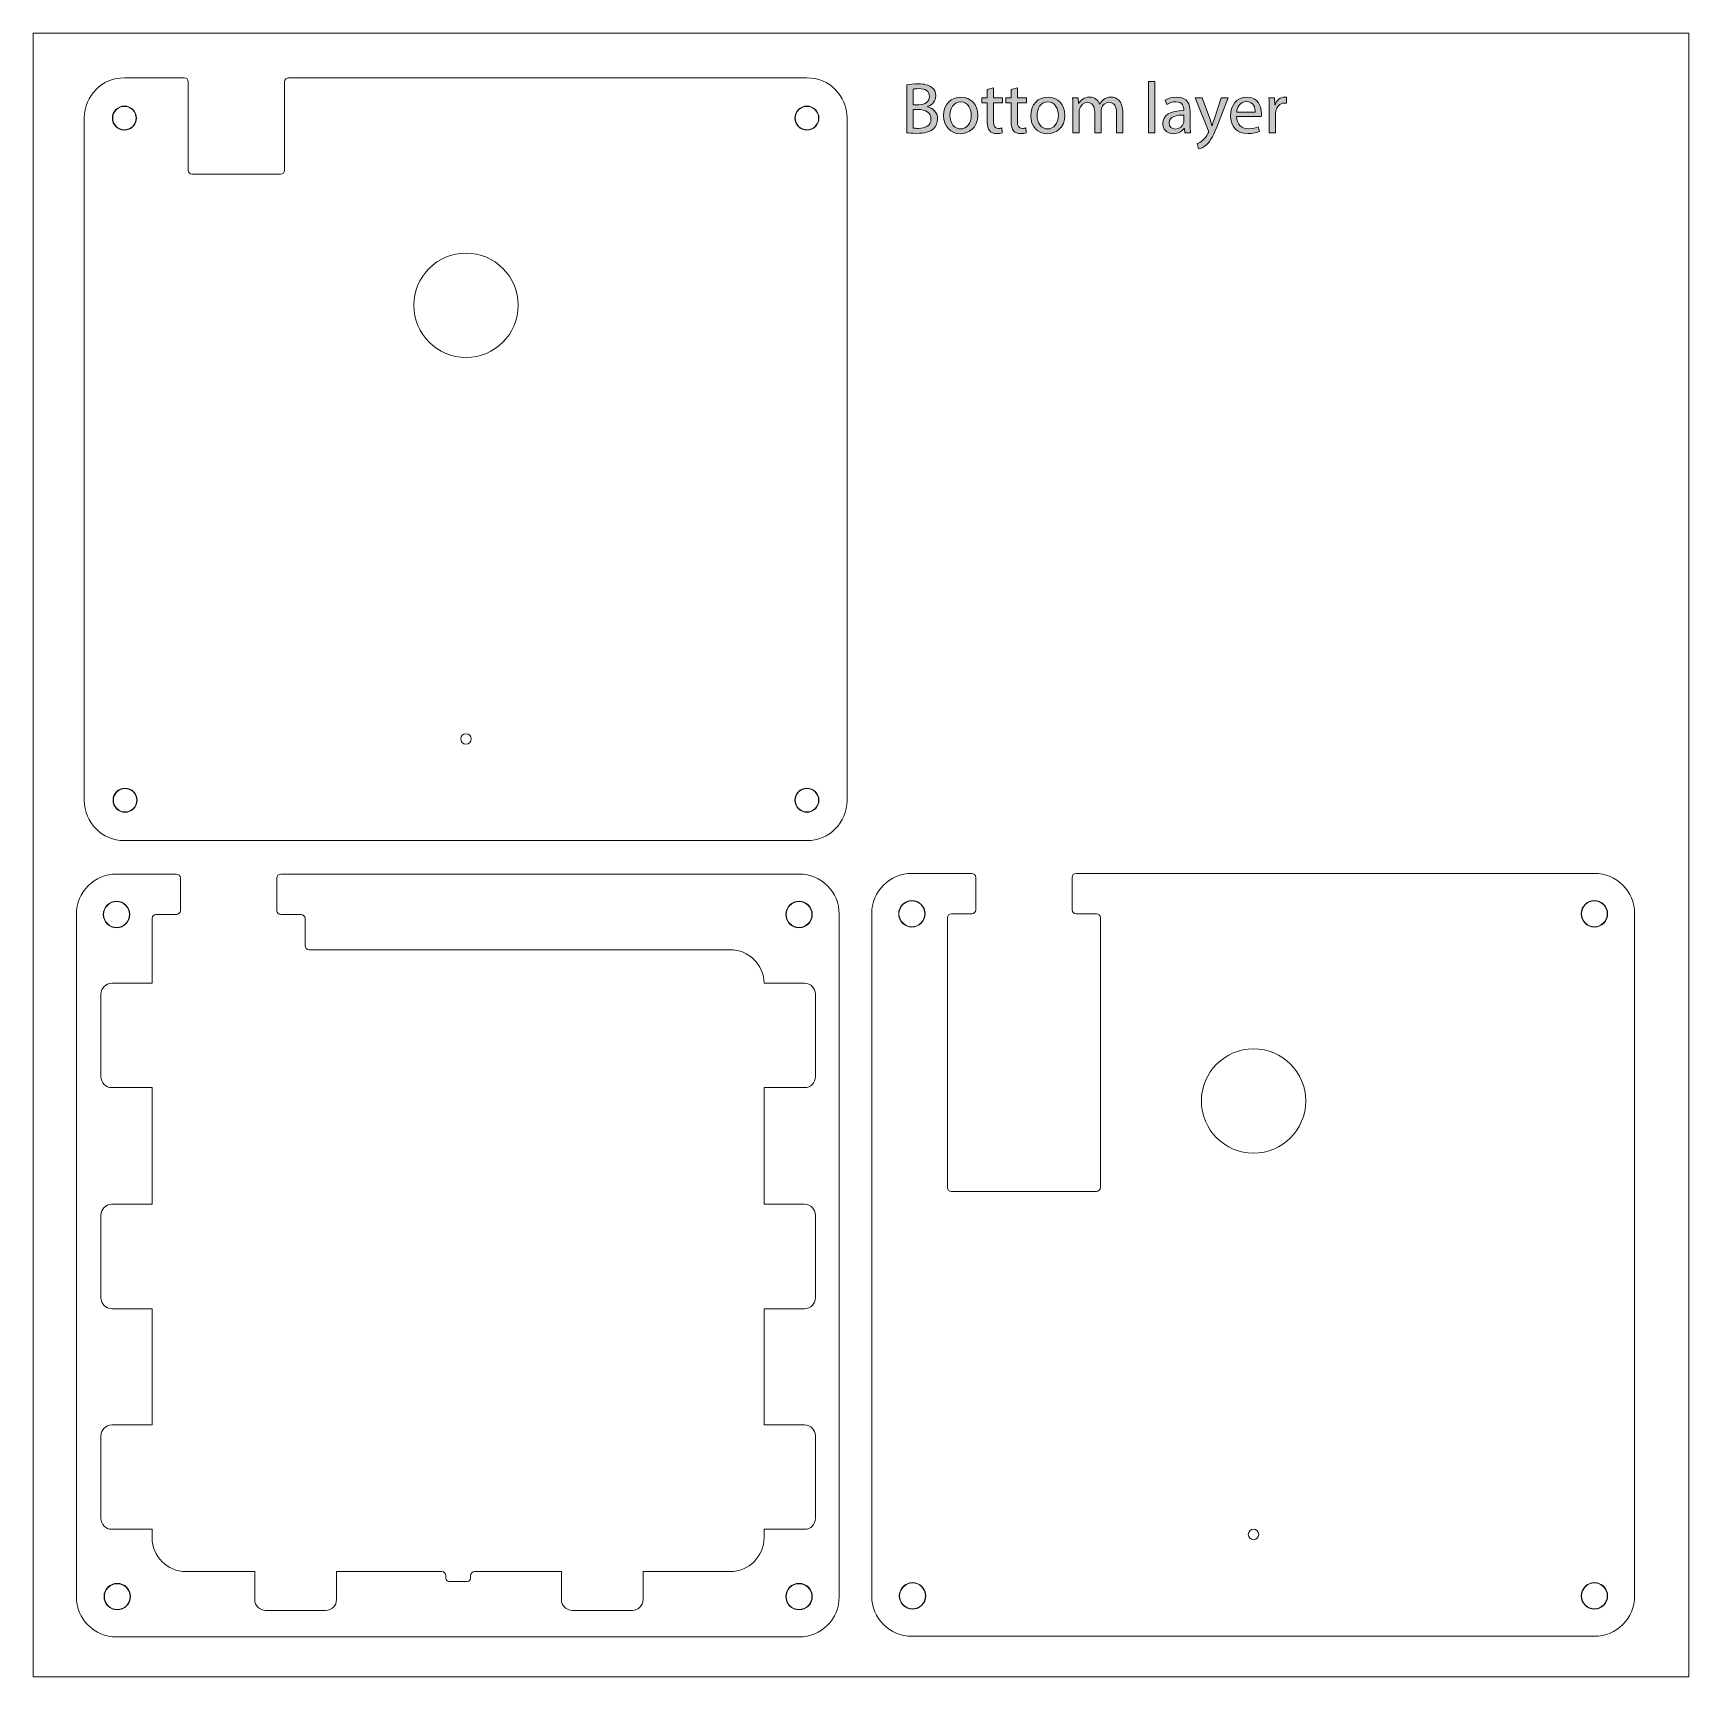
# Model space of a CAD drawing. Header units: millimetres. Extents: x 5 to 670, y 81 to 288.
# Drawn here: x 5.3 to 211.5, y 81.5 to 286.2 of the extents above; entities that cross this region are included whole.
import ezdxf

# ---------------------------------------------------------------- set-up
doc = ezdxf.new("R2010")
doc.units = ezdxf.units.MM
doc.header["$MEASUREMENT"] = 0
doc.layers.add('Hole', color=7, linetype='Continuous', lineweight=0)

# ---------------------------------------------------------------- blocks, each defined once
blk = doc.blocks.new('Block_0')
at = {"layer": 'Hole', "color": 250, "lineweight": 9, "true_color": 0x1d1d1b}
for points in [[(23.65, 181.47)], [(35.65, 181.47)], [(100.7, 181.47)]]:
    blk.add_lwpolyline(points, dxfattribs=at)
blk = doc.blocks.new('Block_1')
at = {"layer": 'Hole', "color": 250, "lineweight": 9, "true_color": 0x1d1d1b}
for points in [[(21.11, 171.54)], [(23.01, 171.54)]]:
    blk.add_lwpolyline(points, dxfattribs=at)
blk = doc.blocks.new('Block_2')
at = {"layer": 'Hole', "color": 250, "lineweight": 9, "true_color": 0x1d1d1b}
for points in [[(21.11, 171.54)], [(23.01, 171.54)]]:
    blk.add_lwpolyline(points, dxfattribs=at)
blk = doc.blocks.new('Block_3')
at = {"layer": 'Hole', "color": 250, "lineweight": 9, "true_color": 0x1d1d1b}
for points in [[(21.16, 171.54)], [(22.96, 171.54)]]:
    blk.add_lwpolyline(points, dxfattribs=at)
blk = doc.blocks.new('Block_4')
at = {"layer": 'Hole', "color": 250, "lineweight": 9, "true_color": 0x1d1d1b}
for points in [[(122.71, 181.56)], [(134.71, 181.56)], [(199.76, 181.56)]]:
    blk.add_lwpolyline(points, dxfattribs=at)
blk = doc.blocks.new('Block_5')
at = {"layer": 'Hole', "color": 250, "lineweight": 9, "true_color": 0x1d1d1b}
for points in [[(24.63, 280.64)], [(36.63, 280.64)], [(101.68, 280.64)]]:
    blk.add_lwpolyline(points, dxfattribs=at)
blk = doc.blocks.new('Block_6')
at = {"layer": 'Hole', "true_color": 0x000000, "transparency": 33554687}
h = blk.add_hatch(color=18, dxfattribs=at)
h.dxf.hatch_style = 2
edge = h.paths.add_edge_path()
edge.add_spline(control_points=[(114.91, 274.37), (115.07, 274.35), (115.29, 274.34), (115.57, 274.34), (116.38, 274.34), (117.13, 274.63), (117.13, 275.52), (117.13, 276.34), (116.42, 276.69), (115.56, 276.69), (115.56, 276.69), (114.91, 276.69), (114.91, 276.69), (114.91, 276.69), (114.91, 274.37), (114.91, 274.37)], knot_values=[0, 0, 0, 0, 1, 1, 1, 2, 2, 2, 3, 3, 3, 4, 4, 4, 5, 5, 5, 5], degree=3, periodic=0)
edge = h.paths.add_edge_path()
edge.add_spline(control_points=[(114.91, 277.28), (114.91, 277.28), (115.63, 277.28), (115.63, 277.28), (116.45, 277.28), (116.94, 277.71), (116.94, 278.3), (116.94, 279.01), (116.4, 279.29), (115.61, 279.29), (115.25, 279.29), (115.04, 279.26), (114.91, 279.23), (114.91, 279.23), (114.91, 277.28), (114.91, 277.28)], knot_values=[0, 0, 0, 0, 1, 1, 1, 2, 2, 2, 3, 3, 3, 4, 4, 4, 5, 5, 5, 5], degree=3, periodic=0)
edge = h.paths.add_edge_path()
edge.add_spline(control_points=[(114.13, 279.76), (114.47, 279.84), (115.01, 279.89), (115.56, 279.89), (116.35, 279.89), (116.85, 279.75), (117.23, 279.45), (117.54, 279.21), (117.73, 278.85), (117.73, 278.38), (117.73, 277.79), (117.34, 277.28), (116.71, 277.05), (116.71, 277.05), (116.71, 277.03), (116.71, 277.03), (117.28, 276.88), (117.96, 276.41), (117.96, 275.51), (117.96, 274.98), (117.75, 274.59), (117.44, 274.29), (117.02, 273.9), (116.34, 273.72), (115.35, 273.72), (114.81, 273.72), (114.39, 273.76), (114.13, 273.8), (114.13, 273.8), (114.13, 279.76), (114.13, 279.76)], knot_values=[0, 0, 0, 0, 1, 1, 1, 2, 2, 2, 3, 3, 3, 4, 4, 4, 5, 5, 5, 6, 6, 6, 7, 7, 7, 8, 8, 8, 9, 9, 9, 10, 10, 10, 10], degree=3, periodic=0)
h = blk.add_hatch(color=18, dxfattribs=at)
h.dxf.hatch_style = 2
edge = h.paths.add_edge_path()
edge.add_spline(control_points=[(124.91, 279.39), (124.91, 279.39), (124.91, 278.13), (124.91, 278.13), (124.91, 278.13), (126.05, 278.13), (126.05, 278.13), (126.05, 278.13), (126.05, 277.53), (126.05, 277.53), (126.05, 277.53), (124.91, 277.53), (124.91, 277.53), (124.91, 277.53), (124.91, 275.18), (124.91, 275.18), (124.91, 274.64), (125.07, 274.34), (125.51, 274.34), (125.71, 274.34), (125.87, 274.36), (125.97, 274.39), (125.97, 274.39), (126, 273.8), (126, 273.8), (125.85, 273.73), (125.61, 273.69), (125.3, 273.69), (124.93, 273.69), (124.63, 273.81), (124.45, 274.02), (124.22, 274.26), (124.14, 274.64), (124.14, 275.16), (124.14, 275.16), (124.14, 277.53), (124.14, 277.53), (124.14, 277.53), (123.46, 277.53), (123.46, 277.53), (123.46, 277.53), (123.46, 278.13), (123.46, 278.13), (123.46, 278.13), (124.14, 278.13), (124.14, 278.13), (124.14, 278.13), (124.14, 279.18), (124.14, 279.18), (124.14, 279.18), (124.91, 279.39), (124.91, 279.39)], knot_values=[0, 0, 0, 0, 1, 1, 1, 2, 2, 2, 3, 3, 3, 4, 4, 4, 5, 5, 5, 6, 6, 6, 7, 7, 7, 8, 8, 8, 9, 9, 9, 10, 10, 10, 11, 11, 11, 12, 12, 12, 13, 13, 13, 14, 14, 14, 15, 15, 15, 16, 16, 16, 17, 17, 17, 17], degree=3, periodic=0)
h = blk.add_hatch(color=18, dxfattribs=at)
h.dxf.hatch_style = 2
edge = h.paths.add_edge_path()
edge.add_spline(control_points=[(127.89, 279.39), (127.89, 279.39), (127.89, 278.13), (127.89, 278.13), (127.89, 278.13), (129.03, 278.13), (129.03, 278.13), (129.03, 278.13), (129.03, 277.53), (129.03, 277.53), (129.03, 277.53), (127.89, 277.53), (127.89, 277.53), (127.89, 277.53), (127.89, 275.18), (127.89, 275.18), (127.89, 274.64), (128.05, 274.34), (128.49, 274.34), (128.69, 274.34), (128.85, 274.36), (128.95, 274.39), (128.95, 274.39), (128.98, 273.8), (128.98, 273.8), (128.83, 273.73), (128.59, 273.69), (128.28, 273.69), (127.91, 273.69), (127.61, 273.81), (127.42, 274.02), (127.2, 274.26), (127.12, 274.64), (127.12, 275.16), (127.12, 275.16), (127.12, 277.53), (127.12, 277.53), (127.12, 277.53), (126.44, 277.53), (126.44, 277.53), (126.44, 277.53), (126.44, 278.13), (126.44, 278.13), (126.44, 278.13), (127.12, 278.13), (127.12, 278.13), (127.12, 278.13), (127.12, 279.18), (127.12, 279.18), (127.12, 279.18), (127.89, 279.39), (127.89, 279.39)], knot_values=[0, 0, 0, 0, 1, 1, 1, 2, 2, 2, 3, 3, 3, 4, 4, 4, 5, 5, 5, 6, 6, 6, 7, 7, 7, 8, 8, 8, 9, 9, 9, 10, 10, 10, 11, 11, 11, 12, 12, 12, 13, 13, 13, 14, 14, 14, 15, 15, 15, 16, 16, 16, 17, 17, 17, 17], degree=3, periodic=0)
h = blk.add_hatch(color=18, dxfattribs=at)
h.dxf.hatch_style = 2
edge = h.paths.add_edge_path()
edge.add_spline(control_points=[(144.22, 280.17), (144.22, 280.17), (145.01, 280.17), (145.01, 280.17), (145.01, 280.17), (145.01, 273.78), (145.01, 273.78), (145.01, 273.78), (144.22, 273.78), (144.22, 273.78), (144.22, 273.78), (144.22, 280.17), (144.22, 280.17)], knot_values=[0, 0, 0, 0, 1, 1, 1, 2, 2, 2, 3, 3, 3, 4, 4, 4, 4], degree=3, periodic=0)
h = blk.add_hatch(color=18, dxfattribs=at)
h.dxf.hatch_style = 2
edge = h.paths.add_edge_path()
edge.add_spline(control_points=[(119.5, 275.95), (119.5, 274.99), (120.05, 274.27), (120.83, 274.27), (121.58, 274.27), (122.15, 274.98), (122.15, 275.97), (122.15, 276.7), (121.78, 277.64), (120.85, 277.64), (119.91, 277.64), (119.5, 276.78), (119.5, 275.95)], knot_values=[0, 0, 0, 0, 1, 1, 1, 2, 2, 2, 3, 3, 3, 4, 4, 4, 4], degree=3, periodic=0)
edge = h.paths.add_edge_path()
edge.add_spline(control_points=[(122.96, 275.99), (122.96, 274.38), (121.84, 273.68), (120.79, 273.68), (119.61, 273.68), (118.7, 274.54), (118.7, 275.92), (118.7, 277.38), (119.66, 278.23), (120.86, 278.23), (122.11, 278.23), (122.96, 277.32), (122.96, 275.99)], knot_values=[0, 0, 0, 0, 1, 1, 1, 2, 2, 2, 3, 3, 3, 4, 4, 4, 4], degree=3, periodic=0)
h = blk.add_hatch(color=18, dxfattribs=at)
h.dxf.hatch_style = 2
edge = h.paths.add_edge_path()
edge.add_spline(control_points=[(130.35, 275.95), (130.35, 274.99), (130.9, 274.27), (131.67, 274.27), (132.43, 274.27), (133, 274.98), (133, 275.97), (133, 276.7), (132.63, 277.64), (131.69, 277.64), (130.75, 277.64), (130.35, 276.78), (130.35, 275.95)], knot_values=[0, 0, 0, 0, 1, 1, 1, 2, 2, 2, 3, 3, 3, 4, 4, 4, 4], degree=3, periodic=0)
edge = h.paths.add_edge_path()
edge.add_spline(control_points=[(133.81, 275.99), (133.81, 274.38), (132.69, 273.68), (131.64, 273.68), (130.46, 273.68), (129.55, 274.54), (129.55, 275.92), (129.55, 277.38), (130.5, 278.23), (131.71, 278.23), (132.96, 278.23), (133.81, 277.32), (133.81, 275.99)], knot_values=[0, 0, 0, 0, 1, 1, 1, 2, 2, 2, 3, 3, 3, 4, 4, 4, 4], degree=3, periodic=0)
h = blk.add_hatch(color=18, dxfattribs=at)
h.dxf.hatch_style = 2
edge = h.paths.add_edge_path()
edge.add_spline(control_points=[(134.8, 276.96), (134.8, 277.41), (134.8, 277.77), (134.77, 278.13), (134.77, 278.13), (135.46, 278.13), (135.46, 278.13), (135.46, 278.13), (135.5, 277.43), (135.5, 277.43), (135.5, 277.43), (135.52, 277.43), (135.52, 277.43), (135.77, 277.85), (136.17, 278.23), (136.89, 278.23), (137.49, 278.23), (137.94, 277.87), (138.13, 277.36), (138.13, 277.36), (138.14, 277.36), (138.14, 277.36), (138.28, 277.6), (138.45, 277.79), (138.63, 277.93), (138.89, 278.13), (139.18, 278.23), (139.59, 278.23), (140.17, 278.23), (141.02, 277.86), (141.02, 276.34), (141.02, 276.34), (141.02, 273.78), (141.02, 273.78), (141.02, 273.78), (140.25, 273.78), (140.25, 273.78), (140.25, 273.78), (140.25, 276.24), (140.25, 276.24), (140.25, 277.08), (139.94, 277.59), (139.3, 277.59), (138.85, 277.59), (138.5, 277.25), (138.37, 276.87), (138.33, 276.76), (138.31, 276.61), (138.31, 276.47), (138.31, 276.47), (138.31, 273.78), (138.31, 273.78), (138.31, 273.78), (137.53, 273.78), (137.53, 273.78), (137.53, 273.78), (137.53, 276.39), (137.53, 276.39), (137.53, 277.08), (137.23, 277.59), (136.62, 277.59), (136.13, 277.59), (135.77, 277.19), (135.64, 276.79), (135.6, 276.68), (135.58, 276.54), (135.58, 276.41), (135.58, 276.41), (135.58, 273.78), (135.58, 273.78), (135.58, 273.78), (134.8, 273.78), (134.8, 273.78), (134.8, 273.78), (134.8, 276.96), (134.8, 276.96)], knot_values=[0, 0, 0, 0, 1, 1, 1, 2, 2, 2, 3, 3, 3, 4, 4, 4, 5, 5, 5, 6, 6, 6, 7, 7, 7, 8, 8, 8, 9, 9, 9, 10, 10, 10, 11, 11, 11, 12, 12, 12, 13, 13, 13, 14, 14, 14, 15, 15, 15, 16, 16, 16, 17, 17, 17, 18, 18, 18, 19, 19, 19, 20, 20, 20, 21, 21, 21, 22, 22, 22, 23, 23, 23, 24, 24, 24, 25, 25, 25, 25], degree=3, periodic=0)
h = blk.add_hatch(color=18, dxfattribs=at)
h.dxf.hatch_style = 2
edge = h.paths.add_edge_path()
edge.add_spline(control_points=[(148.64, 276), (147.77, 276.02), (146.79, 275.87), (146.79, 275.02), (146.79, 274.51), (147.13, 274.26), (147.54, 274.26), (148.11, 274.26), (148.47, 274.62), (148.59, 274.99), (148.62, 275.07), (148.64, 275.16), (148.64, 275.25), (148.64, 275.25), (148.64, 276), (148.64, 276)], knot_values=[0, 0, 0, 0, 1, 1, 1, 2, 2, 2, 3, 3, 3, 4, 4, 4, 5, 5, 5, 5], degree=3, periodic=0)
edge = h.paths.add_edge_path()
edge.add_spline(control_points=[(148.75, 273.78), (148.75, 273.78), (148.69, 274.33), (148.69, 274.33), (148.69, 274.33), (148.66, 274.33), (148.66, 274.33), (148.42, 273.99), (147.95, 273.68), (147.33, 273.68), (146.45, 273.68), (146, 274.3), (146, 274.93), (146, 275.98), (146.94, 276.56), (148.62, 276.55), (148.62, 276.55), (148.62, 276.64), (148.62, 276.64), (148.62, 277), (148.52, 277.65), (147.63, 277.65), (147.22, 277.65), (146.8, 277.52), (146.5, 277.32), (146.5, 277.32), (146.32, 277.85), (146.32, 277.85), (146.68, 278.08), (147.2, 278.23), (147.75, 278.23), (149.08, 278.23), (149.4, 277.32), (149.4, 276.45), (149.4, 276.45), (149.4, 274.82), (149.4, 274.82), (149.4, 274.44), (149.42, 274.08), (149.47, 273.78), (149.47, 273.78), (148.75, 273.78), (148.75, 273.78)], knot_values=[0, 0, 0, 0, 1, 1, 1, 2, 2, 2, 3, 3, 3, 4, 4, 4, 5, 5, 5, 6, 6, 6, 7, 7, 7, 8, 8, 8, 9, 9, 9, 10, 10, 10, 11, 11, 11, 12, 12, 12, 13, 13, 13, 14, 14, 14, 14], degree=3, periodic=0)
h = blk.add_hatch(color=18, dxfattribs=at)
h.dxf.hatch_style = 2
edge = h.paths.add_edge_path()
edge.add_spline(control_points=[(150.9, 278.13), (150.9, 278.13), (151.85, 275.56), (151.85, 275.56), (151.95, 275.27), (152.06, 274.93), (152.13, 274.67), (152.13, 274.67), (152.15, 274.67), (152.15, 274.67), (152.23, 274.93), (152.32, 275.26), (152.43, 275.58), (152.43, 275.58), (153.29, 278.13), (153.29, 278.13), (153.29, 278.13), (154.13, 278.13), (154.13, 278.13), (154.13, 278.13), (152.94, 275.03), (152.94, 275.03), (152.37, 273.54), (151.99, 272.77), (151.45, 272.3), (151.06, 271.96), (150.67, 271.83), (150.47, 271.79), (150.47, 271.79), (150.28, 272.46), (150.28, 272.46), (150.47, 272.52), (150.73, 272.64), (150.97, 272.84), (151.18, 273.01), (151.45, 273.32), (151.63, 273.72), (151.67, 273.81), (151.7, 273.87), (151.7, 273.91), (151.7, 273.96), (151.68, 274.02), (151.64, 274.12), (151.64, 274.12), (150.03, 278.13), (150.03, 278.13), (150.03, 278.13), (150.9, 278.13), (150.9, 278.13)], knot_values=[0, 0, 0, 0, 1, 1, 1, 2, 2, 2, 3, 3, 3, 4, 4, 4, 5, 5, 5, 6, 6, 6, 7, 7, 7, 8, 8, 8, 9, 9, 9, 10, 10, 10, 11, 11, 11, 12, 12, 12, 13, 13, 13, 14, 14, 14, 15, 15, 15, 16, 16, 16, 16], degree=3, periodic=0)
h = blk.add_hatch(color=18, dxfattribs=at)
h.dxf.hatch_style = 2
edge = h.paths.add_edge_path()
edge.add_spline(control_points=[(157.52, 276.38), (157.53, 276.88), (157.31, 277.67), (156.42, 277.67), (155.62, 277.67), (155.27, 276.93), (155.21, 276.38), (155.21, 276.38), (157.52, 276.38), (157.52, 276.38)], knot_values=[0, 0, 0, 0, 1, 1, 1, 2, 2, 2, 3, 3, 3, 3], degree=3, periodic=0)
edge = h.paths.add_edge_path()
edge.add_spline(control_points=[(155.2, 275.81), (155.22, 274.74), (155.9, 274.3), (156.69, 274.3), (157.26, 274.3), (157.6, 274.4), (157.9, 274.53), (157.9, 274.53), (158.03, 273.96), (158.03, 273.96), (157.75, 273.83), (157.28, 273.69), (156.58, 273.69), (155.24, 273.69), (154.44, 274.57), (154.44, 275.88), (154.44, 277.2), (155.22, 278.23), (156.49, 278.23), (157.91, 278.23), (158.29, 276.98), (158.29, 276.18), (158.29, 276.02), (158.27, 275.89), (158.26, 275.81), (158.26, 275.81), (155.2, 275.81), (155.2, 275.81)], knot_values=[0, 0, 0, 0, 1, 1, 1, 2, 2, 2, 3, 3, 3, 4, 4, 4, 5, 5, 5, 6, 6, 6, 7, 7, 7, 8, 8, 8, 9, 9, 9, 9], degree=3, periodic=0)
h = blk.add_hatch(color=18, dxfattribs=at)
h.dxf.hatch_style = 2
edge = h.paths.add_edge_path()
edge.add_spline(control_points=[(159.27, 276.78), (159.27, 277.29), (159.26, 277.73), (159.23, 278.13), (159.23, 278.13), (159.92, 278.13), (159.92, 278.13), (159.92, 278.13), (159.95, 277.28), (159.95, 277.28), (159.95, 277.28), (159.99, 277.28), (159.99, 277.28), (160.18, 277.86), (160.66, 278.23), (161.19, 278.23), (161.28, 278.23), (161.35, 278.22), (161.42, 278.21), (161.42, 278.21), (161.42, 277.46), (161.42, 277.46), (161.34, 277.48), (161.26, 277.49), (161.15, 277.49), (160.59, 277.49), (160.19, 277.06), (160.09, 276.47), (160.07, 276.36), (160.05, 276.24), (160.05, 276.1), (160.05, 276.1), (160.05, 273.78), (160.05, 273.78), (160.05, 273.78), (159.27, 273.78), (159.27, 273.78), (159.27, 273.78), (159.27, 276.78), (159.27, 276.78)], knot_values=[0, 0, 0, 0, 1, 1, 1, 2, 2, 2, 3, 3, 3, 4, 4, 4, 5, 5, 5, 6, 6, 6, 7, 7, 7, 8, 8, 8, 9, 9, 9, 10, 10, 10, 11, 11, 11, 12, 12, 12, 13, 13, 13, 13], degree=3, periodic=0)
at = {"layer": 'Hole'}
for points, knots in [([(114.13, 279.76), (114.47, 279.84), (115.01, 279.89), (115.56, 279.89), (116.35, 279.89), (116.85, 279.75), (117.23, 279.45), (117.54, 279.21), (117.73, 278.85), (117.73, 278.38), (117.73, 277.79), (117.34, 277.28), (116.71, 277.05), (116.71, 277.05), (116.71, 277.03), (116.71, 277.03), (117.28, 276.88), (117.96, 276.41), (117.96, 275.51), (117.96, 274.98), (117.75, 274.59), (117.44, 274.29), (117.02, 273.9), (116.34, 273.72), (115.35, 273.72), (114.81, 273.72), (114.39, 273.76), (114.13, 273.8), (114.13, 273.8), (114.13, 279.76), (114.13, 279.76)], [0, 0, 0, 0, 1, 1, 1, 2, 2, 2, 3, 3, 3, 4, 4, 4, 5, 5, 5, 6, 6, 6, 7, 7, 7, 8, 8, 8, 9, 9, 9, 10, 10, 10, 10]), ([(114.91, 277.28), (114.91, 277.28), (115.63, 277.28), (115.63, 277.28), (116.45, 277.28), (116.94, 277.71), (116.94, 278.3), (116.94, 279.01), (116.4, 279.29), (115.61, 279.29), (115.25, 279.29), (115.04, 279.26), (114.91, 279.23), (114.91, 279.23), (114.91, 277.28), (114.91, 277.28)], [0, 0, 0, 0, 1, 1, 1, 2, 2, 2, 3, 3, 3, 4, 4, 4, 5, 5, 5, 5]), ([(124.91, 279.39), (124.91, 279.39), (124.91, 278.13), (124.91, 278.13), (124.91, 278.13), (126.05, 278.13), (126.05, 278.13), (126.05, 278.13), (126.05, 277.53), (126.05, 277.53), (126.05, 277.53), (124.91, 277.53), (124.91, 277.53), (124.91, 277.53), (124.91, 275.18), (124.91, 275.18), (124.91, 274.64), (125.07, 274.34), (125.51, 274.34), (125.71, 274.34), (125.87, 274.36), (125.97, 274.39), (125.97, 274.39), (126, 273.8), (126, 273.8), (125.85, 273.73), (125.61, 273.69), (125.3, 273.69), (124.93, 273.69), (124.63, 273.81), (124.45, 274.02), (124.22, 274.26), (124.14, 274.64), (124.14, 275.16), (124.14, 275.16), (124.14, 277.53), (124.14, 277.53), (124.14, 277.53), (123.46, 277.53), (123.46, 277.53), (123.46, 277.53), (123.46, 278.13), (123.46, 278.13), (123.46, 278.13), (124.14, 278.13), (124.14, 278.13), (124.14, 278.13), (124.14, 279.18), (124.14, 279.18), (124.14, 279.18), (124.91, 279.39), (124.91, 279.39)], [0, 0, 0, 0, 1, 1, 1, 2, 2, 2, 3, 3, 3, 4, 4, 4, 5, 5, 5, 6, 6, 6, 7, 7, 7, 8, 8, 8, 9, 9, 9, 10, 10, 10, 11, 11, 11, 12, 12, 12, 13, 13, 13, 14, 14, 14, 15, 15, 15, 16, 16, 16, 17, 17, 17, 17]), ([(127.89, 279.39), (127.89, 279.39), (127.89, 278.13), (127.89, 278.13), (127.89, 278.13), (129.03, 278.13), (129.03, 278.13), (129.03, 278.13), (129.03, 277.53), (129.03, 277.53), (129.03, 277.53), (127.89, 277.53), (127.89, 277.53), (127.89, 277.53), (127.89, 275.18), (127.89, 275.18), (127.89, 274.64), (128.05, 274.34), (128.49, 274.34), (128.69, 274.34), (128.85, 274.36), (128.95, 274.39), (128.95, 274.39), (128.98, 273.8), (128.98, 273.8), (128.83, 273.73), (128.59, 273.69), (128.28, 273.69), (127.91, 273.69), (127.61, 273.81), (127.42, 274.02), (127.2, 274.26), (127.12, 274.64), (127.12, 275.16), (127.12, 275.16), (127.12, 277.53), (127.12, 277.53), (127.12, 277.53), (126.44, 277.53), (126.44, 277.53), (126.44, 277.53), (126.44, 278.13), (126.44, 278.13), (126.44, 278.13), (127.12, 278.13), (127.12, 278.13), (127.12, 278.13), (127.12, 279.18), (127.12, 279.18), (127.12, 279.18), (127.89, 279.39), (127.89, 279.39)], [0, 0, 0, 0, 1, 1, 1, 2, 2, 2, 3, 3, 3, 4, 4, 4, 5, 5, 5, 6, 6, 6, 7, 7, 7, 8, 8, 8, 9, 9, 9, 10, 10, 10, 11, 11, 11, 12, 12, 12, 13, 13, 13, 14, 14, 14, 15, 15, 15, 16, 16, 16, 17, 17, 17, 17]), ([(144.22, 280.17), (144.22, 280.17), (145.01, 280.17), (145.01, 280.17), (145.01, 280.17), (145.01, 273.78), (145.01, 273.78), (145.01, 273.78), (144.22, 273.78), (144.22, 273.78), (144.22, 273.78), (144.22, 280.17), (144.22, 280.17)], [0, 0, 0, 0, 1, 1, 1, 2, 2, 2, 3, 3, 3, 4, 4, 4, 4]), ([(114.91, 274.37), (115.07, 274.35), (115.29, 274.34), (115.57, 274.34), (116.38, 274.34), (117.13, 274.63), (117.13, 275.52), (117.13, 276.34), (116.42, 276.69), (115.56, 276.69), (115.56, 276.69), (114.91, 276.69), (114.91, 276.69), (114.91, 276.69), (114.91, 274.37), (114.91, 274.37)], [0, 0, 0, 0, 1, 1, 1, 2, 2, 2, 3, 3, 3, 4, 4, 4, 5, 5, 5, 5]), ([(122.96, 275.99), (122.96, 274.38), (121.84, 273.68), (120.79, 273.68), (119.61, 273.68), (118.7, 274.54), (118.7, 275.92), (118.7, 277.38), (119.66, 278.23), (120.86, 278.23), (122.11, 278.23), (122.96, 277.32), (122.96, 275.99)], [0, 0, 0, 0, 1, 1, 1, 2, 2, 2, 3, 3, 3, 4, 4, 4, 4]), ([(119.5, 275.95), (119.5, 274.99), (120.05, 274.27), (120.83, 274.27), (121.58, 274.27), (122.15, 274.98), (122.15, 275.97), (122.15, 276.7), (121.78, 277.64), (120.85, 277.64), (119.91, 277.64), (119.5, 276.78), (119.5, 275.95)], [0, 0, 0, 0, 1, 1, 1, 2, 2, 2, 3, 3, 3, 4, 4, 4, 4]), ([(133.81, 275.99), (133.81, 274.38), (132.69, 273.68), (131.64, 273.68), (130.46, 273.68), (129.55, 274.54), (129.55, 275.92), (129.55, 277.38), (130.5, 278.23), (131.71, 278.23), (132.96, 278.23), (133.81, 277.32), (133.81, 275.99)], [0, 0, 0, 0, 1, 1, 1, 2, 2, 2, 3, 3, 3, 4, 4, 4, 4]), ([(130.35, 275.95), (130.35, 274.99), (130.9, 274.27), (131.67, 274.27), (132.43, 274.27), (133, 274.98), (133, 275.97), (133, 276.7), (132.63, 277.64), (131.69, 277.64), (130.75, 277.64), (130.35, 276.78), (130.35, 275.95)], [0, 0, 0, 0, 1, 1, 1, 2, 2, 2, 3, 3, 3, 4, 4, 4, 4]), ([(134.8, 276.96), (134.8, 277.41), (134.8, 277.77), (134.77, 278.13), (134.77, 278.13), (135.46, 278.13), (135.46, 278.13), (135.46, 278.13), (135.5, 277.43), (135.5, 277.43), (135.5, 277.43), (135.52, 277.43), (135.52, 277.43), (135.77, 277.85), (136.17, 278.23), (136.89, 278.23), (137.49, 278.23), (137.94, 277.87), (138.13, 277.36), (138.13, 277.36), (138.14, 277.36), (138.14, 277.36), (138.28, 277.6), (138.45, 277.79), (138.63, 277.93), (138.89, 278.13), (139.18, 278.23), (139.59, 278.23), (140.17, 278.23), (141.02, 277.86), (141.02, 276.34), (141.02, 276.34), (141.02, 273.78), (141.02, 273.78), (141.02, 273.78), (140.25, 273.78), (140.25, 273.78), (140.25, 273.78), (140.25, 276.24), (140.25, 276.24), (140.25, 277.08), (139.94, 277.59), (139.3, 277.59), (138.85, 277.59), (138.5, 277.25), (138.37, 276.87), (138.33, 276.76), (138.31, 276.61), (138.31, 276.47), (138.31, 276.47), (138.31, 273.78), (138.31, 273.78), (138.31, 273.78), (137.53, 273.78), (137.53, 273.78), (137.53, 273.78), (137.53, 276.39), (137.53, 276.39), (137.53, 277.08), (137.23, 277.59), (136.62, 277.59), (136.13, 277.59), (135.77, 277.19), (135.64, 276.79), (135.6, 276.68), (135.58, 276.54), (135.58, 276.41), (135.58, 276.41), (135.58, 273.78), (135.58, 273.78), (135.58, 273.78), (134.8, 273.78), (134.8, 273.78), (134.8, 273.78), (134.8, 276.96), (134.8, 276.96)], [0, 0, 0, 0, 1, 1, 1, 2, 2, 2, 3, 3, 3, 4, 4, 4, 5, 5, 5, 6, 6, 6, 7, 7, 7, 8, 8, 8, 9, 9, 9, 10, 10, 10, 11, 11, 11, 12, 12, 12, 13, 13, 13, 14, 14, 14, 15, 15, 15, 16, 16, 16, 17, 17, 17, 18, 18, 18, 19, 19, 19, 20, 20, 20, 21, 21, 21, 22, 22, 22, 23, 23, 23, 24, 24, 24, 25, 25, 25, 25]), ([(148.75, 273.78), (148.75, 273.78), (148.69, 274.33), (148.69, 274.33), (148.69, 274.33), (148.66, 274.33), (148.66, 274.33), (148.42, 273.99), (147.95, 273.68), (147.33, 273.68), (146.45, 273.68), (146, 274.3), (146, 274.93), (146, 275.98), (146.94, 276.56), (148.62, 276.55), (148.62, 276.55), (148.62, 276.64), (148.62, 276.64), (148.62, 277), (148.52, 277.65), (147.63, 277.65), (147.22, 277.65), (146.8, 277.52), (146.5, 277.32), (146.5, 277.32), (146.32, 277.85), (146.32, 277.85), (146.68, 278.08), (147.2, 278.23), (147.75, 278.23), (149.08, 278.23), (149.4, 277.32), (149.4, 276.45), (149.4, 276.45), (149.4, 274.82), (149.4, 274.82), (149.4, 274.44), (149.42, 274.08), (149.47, 273.78), (149.47, 273.78), (148.75, 273.78), (148.75, 273.78)], [0, 0, 0, 0, 1, 1, 1, 2, 2, 2, 3, 3, 3, 4, 4, 4, 5, 5, 5, 6, 6, 6, 7, 7, 7, 8, 8, 8, 9, 9, 9, 10, 10, 10, 11, 11, 11, 12, 12, 12, 13, 13, 13, 14, 14, 14, 14]), ([(150.9, 278.13), (150.9, 278.13), (151.85, 275.56), (151.85, 275.56), (151.95, 275.27), (152.06, 274.93), (152.13, 274.67), (152.13, 274.67), (152.15, 274.67), (152.15, 274.67), (152.23, 274.93), (152.32, 275.26), (152.43, 275.58), (152.43, 275.58), (153.29, 278.13), (153.29, 278.13), (153.29, 278.13), (154.13, 278.13), (154.13, 278.13), (154.13, 278.13), (152.94, 275.03), (152.94, 275.03), (152.37, 273.54), (151.99, 272.77), (151.45, 272.3), (151.06, 271.96), (150.67, 271.83), (150.47, 271.79), (150.47, 271.79), (150.28, 272.46), (150.28, 272.46), (150.47, 272.52), (150.73, 272.64), (150.97, 272.84), (151.18, 273.01), (151.45, 273.32), (151.63, 273.72), (151.67, 273.81), (151.7, 273.87), (151.7, 273.91), (151.7, 273.96), (151.68, 274.02), (151.64, 274.12), (151.64, 274.12), (150.03, 278.13), (150.03, 278.13), (150.03, 278.13), (150.9, 278.13), (150.9, 278.13)], [0, 0, 0, 0, 1, 1, 1, 2, 2, 2, 3, 3, 3, 4, 4, 4, 5, 5, 5, 6, 6, 6, 7, 7, 7, 8, 8, 8, 9, 9, 9, 10, 10, 10, 11, 11, 11, 12, 12, 12, 13, 13, 13, 14, 14, 14, 15, 15, 15, 16, 16, 16, 16]), ([(155.2, 275.81), (155.22, 274.74), (155.9, 274.3), (156.69, 274.3), (157.26, 274.3), (157.6, 274.4), (157.9, 274.53), (157.9, 274.53), (158.03, 273.96), (158.03, 273.96), (157.75, 273.83), (157.28, 273.69), (156.58, 273.69), (155.24, 273.69), (154.44, 274.57), (154.44, 275.88), (154.44, 277.2), (155.22, 278.23), (156.49, 278.23), (157.91, 278.23), (158.29, 276.98), (158.29, 276.18), (158.29, 276.02), (158.27, 275.89), (158.26, 275.81), (158.26, 275.81), (155.2, 275.81), (155.2, 275.81)], [0, 0, 0, 0, 1, 1, 1, 2, 2, 2, 3, 3, 3, 4, 4, 4, 5, 5, 5, 6, 6, 6, 7, 7, 7, 8, 8, 8, 9, 9, 9, 9]), ([(157.52, 276.38), (157.53, 276.88), (157.31, 277.67), (156.42, 277.67), (155.62, 277.67), (155.27, 276.93), (155.21, 276.38), (155.21, 276.38), (157.52, 276.38), (157.52, 276.38)], [0, 0, 0, 0, 1, 1, 1, 2, 2, 2, 3, 3, 3, 3]), ([(159.27, 276.78), (159.27, 277.29), (159.26, 277.73), (159.23, 278.13), (159.23, 278.13), (159.92, 278.13), (159.92, 278.13), (159.92, 278.13), (159.95, 277.28), (159.95, 277.28), (159.95, 277.28), (159.99, 277.28), (159.99, 277.28), (160.18, 277.86), (160.66, 278.23), (161.19, 278.23), (161.28, 278.23), (161.35, 278.22), (161.42, 278.21), (161.42, 278.21), (161.42, 277.46), (161.42, 277.46), (161.34, 277.48), (161.26, 277.49), (161.15, 277.49), (160.59, 277.49), (160.19, 277.06), (160.09, 276.47), (160.07, 276.36), (160.05, 276.24), (160.05, 276.1), (160.05, 276.1), (160.05, 273.78), (160.05, 273.78), (160.05, 273.78), (159.27, 273.78), (159.27, 273.78), (159.27, 273.78), (159.27, 276.78), (159.27, 276.78)], [0, 0, 0, 0, 1, 1, 1, 2, 2, 2, 3, 3, 3, 4, 4, 4, 5, 5, 5, 6, 6, 6, 7, 7, 7, 8, 8, 8, 9, 9, 9, 10, 10, 10, 11, 11, 11, 12, 12, 12, 13, 13, 13, 13]), ([(148.64, 276), (147.77, 276.02), (146.79, 275.87), (146.79, 275.02), (146.79, 274.51), (147.13, 274.26), (147.54, 274.26), (148.11, 274.26), (148.47, 274.62), (148.59, 274.99), (148.62, 275.07), (148.64, 275.16), (148.64, 275.25), (148.64, 275.25), (148.64, 276), (148.64, 276)], [0, 0, 0, 0, 1, 1, 1, 2, 2, 2, 3, 3, 3, 4, 4, 4, 5, 5, 5, 5])]:
    blk.add_open_spline(points, degree=3, knots=knots, dxfattribs=at)

msp = doc.modelspace()

# ---------------------------------------------------------------- linework, layer by layer
at = {"layer": 'Hole', "color": 250, "lineweight": 9, "true_color": 0x1d1d1b}
for p, q in [((10.7, 91.47), (10.7, 176.47)), ((105.7, 176.47), (105.7, 91.47)), ((100.7, 86.47), (15.7, 86.47))]:
    msp.add_line(p, q, dxfattribs=at)
msp.add_lwpolyline([(211.53, 81.5), (5.31, 81.5), (5.31, 286.2), (211.53, 286.2)], close=True, dxfattribs=at)
at = {"layer": 'Hole', "color": 18, "lineweight": 9, "true_color": 0x000000}
for points in [[(24.63, 280.62)], [(122.71, 181.53)], [(23.65, 181.44)], [(20.13, 140.35)]]:
    msp.add_lwpolyline(points, dxfattribs=at)
at = {"layer": 'Hole', "color": 250, "lineweight": 9, "true_color": 0x1d1d1b}
for centre, radius in [((16.68, 275.62), 1.5), ((16.68, 275.62), 1.5), ((16.68, 275.62), 1.46), ((101.68, 275.62), 1.5), ((101.68, 275.62), 1.5), ((101.68, 275.62), 1.46), ((59.22, 198.3), 0.65), ((16.76, 190.67), 1.5), ((16.76, 190.67), 1.5), ((16.76, 190.67), 1.46), ((101.68, 190.67), 1.5), ((101.68, 190.67), 1.5), ((101.68, 190.67), 1.46), ((15.7, 176.44), 1.65), ((15.7, 176.44), 1.65), ((15.7, 176.44), 1.61), ((100.7, 176.44), 1.65), ((100.7, 176.44), 1.65), ((100.7, 176.44), 1.61), ((114.76, 176.53), 1.65), ((114.76, 176.53), 1.65), ((114.76, 176.53), 1.61), ((199.76, 176.53), 1.65), ((199.76, 176.53), 1.65), ((199.76, 176.53), 1.61), ((157.3, 99.23), 0.65), ((15.79, 91.49), 1.65), ((15.79, 91.49), 1.65), ((15.79, 91.49), 1.61), ((100.7, 91.49), 1.65), ((100.7, 91.49), 1.65), ((100.7, 91.49), 1.61), ((114.84, 91.58), 1.65), ((114.84, 91.58), 1.65), ((114.84, 91.58), 1.61), ((199.76, 91.58), 1.65), ((199.76, 91.58), 1.65), ((199.76, 91.58), 1.61)]:
    msp.add_circle(centre, radius, dxfattribs=at)
at = {"layer": 'Hole', "color": 18, "lineweight": 9, "true_color": 0x000000}
for centre in [(59.23, 252.31), (157.31, 153.22)]:
    msp.add_circle(centre, 6.5, dxfattribs=at)
for points, knots in [([(106.68, 190.64), (106.68, 190.64), (106.68, 275.64), (106.68, 275.64), (106.68, 275.64), (106.68, 275.64), (106.68, 275.64), (106.68, 278.41), (104.44, 280.64), (101.68, 280.64), (101.68, 280.64), (101.68, 280.64), (101.68, 280.64), (101.68, 280.64), (37.13, 280.64), (37.13, 280.64), (36.85, 280.64), (36.63, 280.42), (36.63, 280.14), (36.63, 280.14), (36.63, 275.62), (36.63, 275.62), (36.63, 275.62), (36.62, 275.56), (36.62, 275.56), (36.62, 275.56), (36.62, 269.12), (36.62, 269.12), (36.62, 268.85), (36.4, 268.62), (36.12, 268.62), (36.12, 268.62), (25.12, 268.62), (25.12, 268.62), (24.85, 268.62), (24.62, 268.85), (24.62, 269.12), (24.62, 269.12), (24.62, 275.59), (24.62, 275.59), (24.62, 275.59), (24.63, 275.62), (24.63, 275.62), (24.63, 275.62), (24.63, 280.14), (24.63, 280.14), (24.63, 280.42), (24.4, 280.64), (24.13, 280.64), (24.13, 280.64), (16.68, 280.64), (16.68, 280.64), (16.68, 280.64), (16.68, 280.64), (16.68, 280.64), (13.91, 280.64), (11.68, 278.41), (11.68, 275.64), (11.68, 275.64), (11.68, 275.64), (11.68, 275.64), (11.68, 275.64), (11.68, 190.64), (11.68, 190.64), (11.68, 190.64), (11.68, 190.64), (11.68, 190.64), (11.68, 187.88), (13.91, 185.64), (16.68, 185.64), (16.68, 185.64), (16.68, 185.64), (16.68, 185.64), (16.68, 185.64), (101.68, 185.64), (101.68, 185.64), (101.68, 185.64), (101.68, 185.64), (101.68, 185.64), (104.44, 185.64), (106.68, 187.88), (106.68, 190.64), (106.68, 190.64), (106.68, 190.64), (106.68, 190.64)], [0, 0, 0, 0, 1, 1, 1, 2, 2, 2, 3, 3, 3, 4, 4, 4, 5, 5, 5, 6, 6, 6, 7, 7, 7, 8, 8, 8, 9, 9, 9, 10, 10, 10, 11, 11, 11, 12, 12, 12, 13, 13, 13, 14, 14, 14, 15, 15, 15, 16, 16, 16, 17, 17, 17, 18, 18, 18, 19, 19, 19, 20, 20, 20, 21, 21, 21, 22, 22, 22, 23, 23, 23, 24, 24, 24, 25, 25, 25, 26, 26, 26, 27, 27, 27, 28, 28, 28, 28]), ([(105.7, 176.47), (105.7, 179.23), (103.47, 181.47), (100.7, 181.47), (100.7, 181.47), (100.7, 181.47), (100.7, 181.47), (100.7, 181.47), (36.15, 181.47), (36.15, 181.47), (35.88, 181.47), (35.65, 181.24), (35.65, 180.97), (35.65, 180.97), (35.65, 176.94), (35.65, 176.94), (35.65, 176.66), (35.88, 176.44), (36.15, 176.44), (36.15, 176.44), (38.68, 176.44), (38.68, 176.44), (38.95, 176.44), (39.18, 176.21), (39.18, 175.94), (39.18, 175.94), (39.18, 172.56), (39.18, 172.56), (39.18, 172.29), (39.4, 172.06), (39.68, 172.06), (39.68, 172.06), (92.12, 172.06), (92.12, 172.06), (94.43, 172.06), (96.32, 170.19), (96.35, 167.89), (96.35, 167.89), (96.35, 167.88), (96.35, 167.88), (96.35, 167.88), (101.4, 167.88), (101.4, 167.88), (102.14, 167.88), (102.75, 167.27), (102.75, 166.53), (102.75, 166.53), (102.75, 156.24), (102.75, 156.24), (102.75, 155.49), (102.14, 154.88), (101.4, 154.88), (101.4, 154.88), (96.35, 154.88), (96.35, 154.88), (96.35, 154.88), (96.35, 140.37), (96.35, 140.37), (96.35, 140.37), (96.35, 140.35), (96.35, 140.35), (96.35, 140.35), (101.4, 140.35), (101.4, 140.35), (102.14, 140.35), (102.75, 139.74), (102.75, 139), (102.75, 139), (102.75, 128.71), (102.75, 128.71), (102.75, 127.96), (102.14, 127.35), (101.4, 127.35), (101.4, 127.35), (96.35, 127.35), (96.35, 127.35), (96.35, 127.35), (96.35, 127.35), (96.35, 127.35), (96.35, 127.35), (96.35, 112.88), (96.35, 112.88), (96.35, 112.88), (96.38, 112.88), (96.38, 112.88), (96.38, 112.88), (101.4, 112.88), (101.4, 112.88), (102.14, 112.88), (102.75, 112.27), (102.75, 111.53), (102.75, 111.53), (102.75, 101.24), (102.75, 101.24), (102.75, 100.49), (102.14, 99.88), (101.4, 99.88), (101.4, 99.88), (96.38, 99.88), (96.38, 99.88), (96.38, 99.88), (96.35, 99.88), (96.35, 99.88), (96.35, 99.88), (96.35, 98.83), (96.35, 98.83), (96.35, 96.5), (94.45, 94.6), (92.12, 94.6), (92.12, 94.6), (81.29, 94.6), (81.29, 94.6), (81.29, 94.6), (81.29, 94.52), (81.29, 94.52), (81.29, 94.52), (81.29, 91.13), (81.29, 91.13), (81.29, 90.39), (80.68, 89.78), (79.93, 89.78), (79.93, 89.78), (72.45, 89.78), (72.45, 89.78), (71.71, 89.78), (71.1, 90.39), (71.1, 91.13), (71.1, 91.13), (71.1, 94.54), (71.1, 94.54), (71.1, 94.54), (71.1, 94.6), (71.1, 94.6), (71.1, 94.6), (60.29, 94.6), (60.29, 94.6), (60.02, 94.6), (59.79, 94.37), (59.79, 94.1), (59.79, 94.1), (59.79, 93.77), (59.79, 93.77), (59.79, 93.55), (59.62, 93.38), (59.41, 93.38), (59.41, 93.38), (57.1, 93.38), (57.1, 93.38), (56.89, 93.38), (56.71, 93.55), (56.71, 93.77), (56.71, 93.77), (56.71, 94.1), (56.71, 94.1), (56.71, 94.37), (56.49, 94.6), (56.21, 94.6), (56.21, 94.6), (43.09, 94.6), (43.09, 94.6), (43.09, 94.6), (43.1, 94.41), (43.1, 94.41), (43.1, 94.41), (43.1, 91.13), (43.1, 91.13), (43.1, 90.39), (42.49, 89.78), (41.74, 89.78), (41.74, 89.78), (34.27, 89.78), (34.27, 89.78), (33.52, 89.78), (32.91, 90.39), (32.91, 91.13), (32.91, 91.13), (32.91, 94.46), (32.91, 94.46), (32.91, 94.46), (32.91, 94.6), (32.91, 94.6), (32.91, 94.6), (24.36, 94.6), (24.36, 94.6), (22.03, 94.6), (20.13, 96.5), (20.13, 98.83), (20.13, 98.83), (20.13, 99.88), (20.13, 99.88), (20.13, 99.88), (20.12, 99.88), (20.12, 99.88), (20.12, 99.88), (15.11, 99.88), (15.11, 99.88), (14.36, 99.88), (13.75, 100.49), (13.75, 101.24), (13.75, 101.24), (13.75, 111.53), (13.75, 111.53), (13.75, 112.27), (14.36, 112.88), (15.11, 112.88), (15.11, 112.88), (20.12, 112.88), (20.12, 112.88), (20.12, 112.88), (20.13, 112.88), (20.13, 112.88), (20.13, 112.88), (20.13, 127.35), (20.13, 127.35), (20.13, 127.35), (20.12, 127.35), (20.12, 127.35), (20.12, 127.35), (15.11, 127.35), (15.11, 127.35), (14.36, 127.35), (13.75, 127.96), (13.75, 128.71), (13.75, 128.71), (13.75, 139), (13.75, 139), (13.75, 139.74), (14.36, 140.35), (15.11, 140.35), (15.11, 140.35), (20.11, 140.35), (20.11, 140.35), (20.11, 140.35), (20.13, 140.35), (20.13, 140.35), (20.13, 140.35), (20.13, 154.88), (20.13, 154.88), (20.13, 154.88), (15.11, 154.88), (15.11, 154.88), (14.36, 154.88), (13.75, 155.49), (13.75, 156.24), (13.75, 156.24), (13.75, 166.53), (13.75, 166.53), (13.75, 167.27), (14.36, 167.88), (15.11, 167.88), (15.11, 167.88), (20.13, 167.88), (20.13, 167.88), (20.13, 167.88), (20.13, 167.94), (20.13, 167.94), (20.13, 167.94), (20.13, 175.94), (20.13, 175.94), (20.13, 176.21), (20.35, 176.44), (20.63, 176.44), (20.63, 176.44), (23.15, 176.44), (23.15, 176.44), (23.43, 176.44), (23.65, 176.66), (23.65, 176.94), (23.65, 176.94), (23.65, 180.97), (23.65, 180.97), (23.65, 181.24), (23.43, 181.47), (23.15, 181.47), (23.15, 181.47), (15.7, 181.47), (15.7, 181.47)], [0, 0, 0, 0, 1, 1, 1, 2, 2, 2, 3, 3, 3, 4, 4, 4, 5, 5, 5, 6, 6, 6, 7, 7, 7, 8, 8, 8, 9, 9, 9, 10, 10, 10, 11, 11, 11, 12, 12, 12, 13, 13, 13, 14, 14, 14, 15, 15, 15, 16, 16, 16, 17, 17, 17, 18, 18, 18, 19, 19, 19, 20, 20, 20, 21, 21, 21, 22, 22, 22, 23, 23, 23, 24, 24, 24, 25, 25, 25, 26, 26, 26, 27, 27, 27, 28, 28, 28, 29, 29, 29, 30, 30, 30, 31, 31, 31, 32, 32, 32, 33, 33, 33, 34, 34, 34, 35, 35, 35, 36, 36, 36, 37, 37, 37, 38, 38, 38, 39, 39, 39, 40, 40, 40, 41, 41, 41, 42, 42, 42, 43, 43, 43, 44, 44, 44, 45, 45, 45, 46, 46, 46, 47, 47, 47, 48, 48, 48, 49, 49, 49, 50, 50, 50, 51, 51, 51, 52, 52, 52, 53, 53, 53, 54, 54, 54, 55, 55, 55, 56, 56, 56, 57, 57, 57, 58, 58, 58, 59, 59, 59, 60, 60, 60, 61, 61, 61, 62, 62, 62, 63, 63, 63, 64, 64, 64, 65, 65, 65, 66, 66, 66, 67, 67, 67, 68, 68, 68, 69, 69, 69, 70, 70, 70, 71, 71, 71, 72, 72, 72, 73, 73, 73, 74, 74, 74, 75, 75, 75, 76, 76, 76, 77, 77, 77, 78, 78, 78, 79, 79, 79, 80, 80, 80, 81, 81, 81, 82, 82, 82, 83, 83, 83, 84, 84, 84, 85, 85, 85, 86, 86, 86, 87, 87, 87, 88, 88, 88, 89, 89, 89, 90, 90, 90, 91, 91, 91, 92, 92, 92, 92])]:
    msp.add_open_spline(points, degree=3, knots=knots, dxfattribs=at)
at = {"layer": 'Hole', "color": 250, "lineweight": 9, "true_color": 0x1d1d1b}
for points, knots in [([(199.76, 86.56), (202.52, 86.56), (204.76, 88.8), (204.76, 91.56), (204.76, 91.56), (204.76, 91.56), (204.76, 91.56), (204.76, 91.56), (204.76, 176.56), (204.76, 176.56), (204.76, 176.56), (204.76, 176.56), (204.76, 176.56), (204.76, 179.32), (202.52, 181.56), (199.76, 181.56), (199.76, 181.56), (199.76, 181.56), (199.76, 181.56), (199.76, 181.56), (135.21, 181.56), (135.21, 181.56), (134.93, 181.56), (134.71, 181.33), (134.71, 181.06), (134.71, 181.06), (134.71, 177.03), (134.71, 177.03), (134.71, 176.75), (134.93, 176.53), (135.21, 176.53), (135.21, 176.53), (137.73, 176.53), (137.73, 176.53), (138.01, 176.53), (138.23, 176.31), (138.23, 176.03), (138.23, 176.03), (138.23, 175.42), (138.23, 175.42), (138.23, 175.42), (138.23, 142.44), (138.23, 142.44), (138.23, 142.17), (138, 141.94), (137.73, 141.94), (137.73, 141.94), (119.68, 141.94), (119.68, 141.94), (119.4, 141.94), (119.18, 142.16), (119.18, 142.44), (119.18, 146.04), (119.16, 168.16), (119.18, 175.97), (119.18, 175.97), (119.18, 176.03), (119.18, 176.03), (119.18, 176.31), (119.4, 176.53), (119.68, 176.53), (119.68, 176.53), (122.21, 176.53), (122.21, 176.53), (122.48, 176.53), (122.71, 176.75), (122.71, 177.03), (122.71, 177.03), (122.71, 181.06), (122.71, 181.06), (122.71, 181.33), (122.48, 181.56), (122.21, 181.56), (122.21, 181.56), (114.76, 181.56), (114.76, 181.56), (114.76, 181.56), (114.76, 181.56), (114.76, 181.56), (111.99, 181.56), (109.76, 179.32), (109.76, 176.56), (109.76, 176.56), (109.76, 176.56), (109.76, 176.56), (109.76, 176.56), (109.76, 91.56), (109.76, 91.56), (109.76, 91.56), (109.76, 91.56), (109.76, 91.56), (109.76, 88.8), (111.99, 86.56), (114.76, 86.56), (114.76, 86.56), (114.76, 86.56), (114.76, 86.56), (114.76, 86.56), (199.76, 86.56), (199.76, 86.56), (199.76, 86.56), (199.76, 86.56), (199.76, 86.56)], [0, 0, 0, 0, 1, 1, 1, 2, 2, 2, 3, 3, 3, 4, 4, 4, 5, 5, 5, 6, 6, 6, 7, 7, 7, 8, 8, 8, 9, 9, 9, 10, 10, 10, 11, 11, 11, 12, 12, 12, 13, 13, 13, 14, 14, 14, 15, 15, 15, 16, 16, 16, 17, 17, 17, 18, 18, 18, 19, 19, 19, 20, 20, 20, 21, 21, 21, 22, 22, 22, 23, 23, 23, 24, 24, 24, 25, 25, 25, 26, 26, 26, 27, 27, 27, 28, 28, 28, 29, 29, 29, 30, 30, 30, 31, 31, 31, 32, 32, 32, 33, 33, 33, 34, 34, 34, 34]), ([(10.7, 91.47), (10.7, 88.7), (12.94, 86.47), (15.7, 86.47), (15.7, 86.47), (15.7, 86.47), (15.7, 86.47)], [0, 0, 0, 0, 1, 1, 1, 2, 2, 2, 2])]:
    msp.add_open_spline(points, degree=3, knots=knots, dxfattribs=at)
for points in [[(15.7, 181.47), (12.94, 181.47), (10.7, 179.23), (10.7, 176.47)], [(100.7, 86.47), (103.47, 86.47), (105.7, 88.7), (105.7, 91.47)]]:
    msp.add_open_spline(points, degree=3, dxfattribs=at)

# ---------------------------------------------------------------- block references
at = {"layer": 'Hole'}
for name in ['Block_5', 'Block_6', 'Block_4', 'Block_0', 'Block_1', 'Block_2', 'Block_3']:
    msp.add_blockref(name, (0, 0), dxfattribs=at)

doc.saveas('drawing.dxf')
